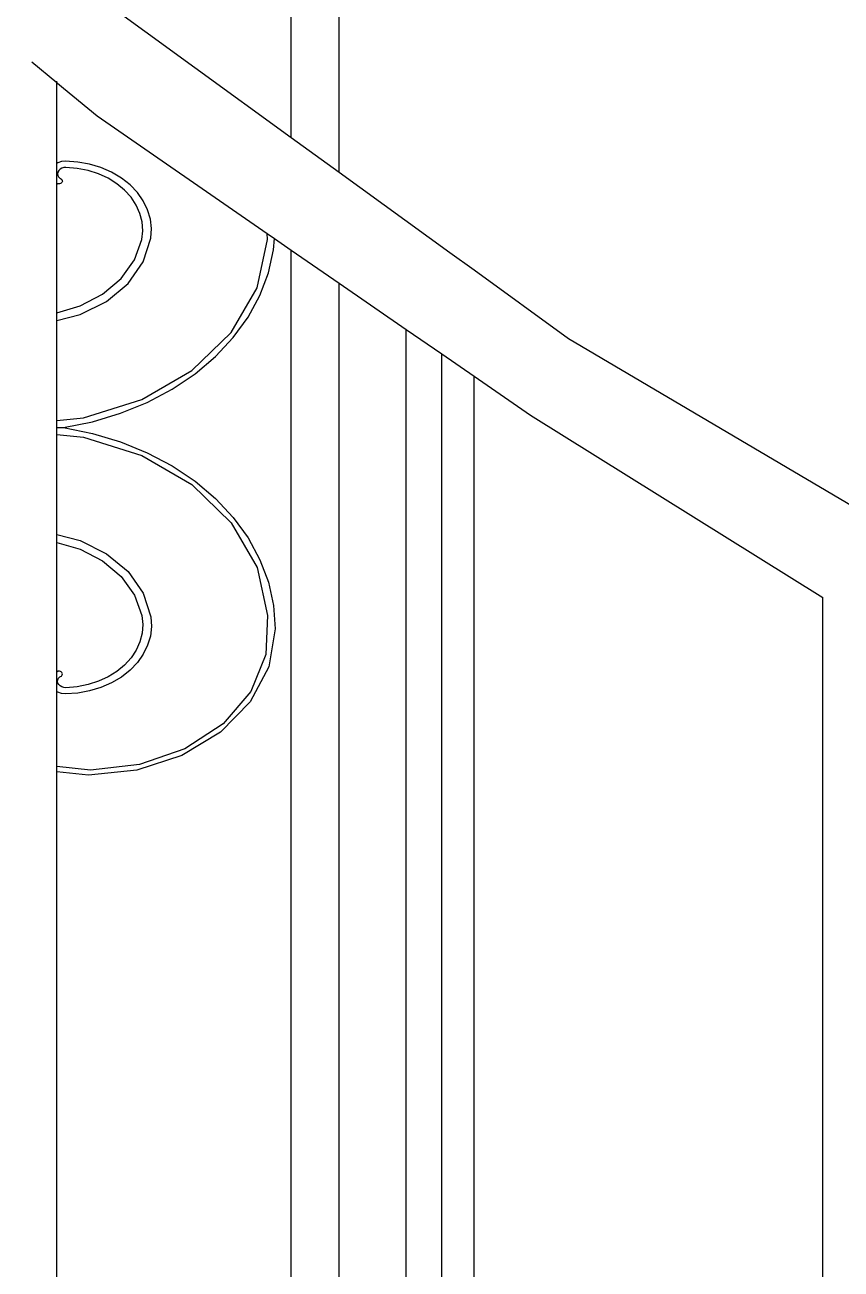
# Model space of a CAD drawing. Header units: millimetres. Extents: x 173236 to 801264, y -94969 to 615039.
# Drawn here: x 498954.7 to 499126, y -1775.9 to -1515 of the extents above; entities that cross this region are included whole.
import ezdxf

# ---------------------------------------------------------------- set-up
doc = ezdxf.new("R2010")
doc.units = ezdxf.units.MM
doc.header["$MEASUREMENT"] = 0
doc.layers.add('VOX-A-WALL-PATT', color=233, linetype='Continuous')

# ---------------------------------------------------------------- blocks, each defined once
blk = doc.blocks.new('STAIRCASE')
at = {"layer": 'VOX-A-WALL-PATT'}
for p, q in [((499010.65, -1538.59), (499010.65, -1123.9)), ((499020.73, -1545.89), (499020.73, -1123.9)), ((498954.74, -1498.03), (499010.65, -1538.59)), ((498956.19, -1522.75), (498961.44, -1527.11)), ((498961.44, -1527.11), (498961.44, -1526.78)), ((498961.44, -1527.11), (498961.61, -1527.25)), ((498961.44, -1527.26), (498961.44, -1527.11)), ((498961.61, -1527.25), (498961.44, -1527.26)), ((498961.44, -1528.4), (498961.44, -1527.26)), ((498961.44, -1544.05), (498961.44, -1528.4)), ((498961.61, -1527.25), (498962.82, -1528.25)), ((498962.82, -1528.25), (498969.89, -1534.11)), ((498969.89, -1534.11), (499005.62, -1558.75)), ((499010.65, -1538.59), (499020.73, -1545.89)), ((498961.64, -1543.93), (498961.44, -1544.05)), ((498961.44, -1548.23), (498961.44, -1544.05)), ((498962.42, -1543.68), (498961.64, -1543.93)), ((498963.27, -1543.59), (498962.42, -1543.68)), ((498965.82, -1543.77), (498963.27, -1543.59)), ((498968.32, -1544.22), (498965.82, -1543.77)), ((498970.71, -1544.94), (498968.32, -1544.22)), ((498961.65, -1545.86), (498961.58, -1546.21)), ((498961.58, -1546.21), (498961.63, -1546.56)), ((498961.63, -1546.56), (498961.79, -1546.89)), ((498961.84, -1545.53), (498961.65, -1545.86)), ((498961.79, -1546.89), (498962.05, -1547.18)), ((498962.13, -1545.26), (498961.84, -1545.53)), ((498962.05, -1547.18), (498962.24, -1547.24)), ((498962.5, -1545.05), (498962.13, -1545.26)), ((498962.24, -1547.24), (498962.4, -1547.34)), ((498962.4, -1547.34), (498962.52, -1547.46)), ((498962.92, -1544.92), (498962.5, -1545.05)), ((498963.37, -1544.89), (498962.92, -1544.92)), ((498965.71, -1545.09), (498963.37, -1544.89)), ((498967.99, -1545.54), (498965.71, -1545.09)), ((498970.17, -1546.24), (498967.99, -1545.54)), ((498972.2, -1547.17), (498970.17, -1546.24)), ((498972.95, -1545.92), (498970.71, -1544.94)), ((498974.04, -1548.32), (498972.2, -1547.17)), ((498975, -1547.13), (498972.95, -1545.92)), ((498976.81, -1548.55), (498975, -1547.13)), ((499020.73, -1545.89), (499043.94, -1562.73)), ((498961.44, -1548.23), (498961.64, -1548.35)), ((498961.44, -1575.36), (498961.44, -1548.23)), ((498961.84, -1548.37), (498961.64, -1548.35)), ((498962.04, -1548.35), (498961.84, -1548.37)), ((498962.23, -1548.29), (498962.04, -1548.35)), ((498962.39, -1548.19), (498962.23, -1548.29)), ((498962.51, -1548.07), (498962.39, -1548.19)), ((498962.59, -1547.92), (498962.51, -1548.07)), ((498962.52, -1547.46), (498962.6, -1547.61)), ((498962.62, -1547.77), (498962.59, -1547.92)), ((498962.6, -1547.61), (498962.62, -1547.77)), ((498975.66, -1549.65), (498974.04, -1548.32)), ((498977.03, -1551.15), (498975.66, -1549.65)), ((498978.35, -1550.15), (498976.81, -1548.55)), ((498978.11, -1552.79), (498977.03, -1551.15)), ((498979.59, -1551.91), (498978.35, -1550.15)), ((498980.51, -1553.78), (498979.59, -1551.91)), ((498978.88, -1554.53), (498978.11, -1552.79)), ((498979.34, -1556.33), (498978.88, -1554.53)), ((498981.08, -1555.74), (498980.51, -1553.78)), ((498979.47, -1558.17), (498979.34, -1556.33)), ((498981.3, -1557.73), (498981.08, -1555.74)), ((498981.17, -1559.74), (498981.3, -1557.73)), ((498977.72, -1564.3), (498979.26, -1560)), ((498979.26, -1560), (498979.47, -1558.17)), ((498979.55, -1564.72), (498981.17, -1559.74)), ((499003.46, -1570.13), (499005.67, -1560)), ((499005.67, -1560), (499005.62, -1558.75)), ((499005.62, -1558.75), (499007.1, -1559.77)), ((499006.92, -1562.15), (499007.1, -1559.77)), ((499007.1, -1559.77), (499010.65, -1562.22)), ((499005.84, -1567.01), (499006.92, -1562.15)), ((499010.65, -1784.7), (499010.65, -1562.22)), ((499010.65, -1562.22), (499020.73, -1569.17)), ((499043.94, -1562.73), (499049.01, -1566.41)), ((498974.93, -1568.19), (498977.72, -1564.3)), ((498976.39, -1569.24), (498979.55, -1564.72)), ((498971.06, -1571.47), (498974.93, -1568.19)), ((499004.05, -1571.75), (499005.84, -1567.01)), ((499049.01, -1566.41), (499068.83, -1580.79)), ((498971.9, -1573), (498976.39, -1569.24)), ((498998.06, -1579.49), (499003.46, -1570.13)), ((499020.73, -1784.67), (499020.73, -1569.17)), ((499020.73, -1569.17), (499034.78, -1578.86)), ((498966.31, -1573.95), (498971.06, -1571.47)), ((498966.35, -1575.76), (498971.9, -1573)), ((499001.58, -1576.29), (499004.05, -1571.75)), ((498961.44, -1575.36), (498966.31, -1573.95)), ((498961.44, -1577.01), (498961.44, -1575.36)), ((498961.44, -1577.01), (498966.35, -1575.76)), ((498961.44, -1597.99), (498961.44, -1577.01)), ((498998.46, -1580.58), (499001.58, -1576.29)), ((498989.81, -1587.48), (498998.06, -1579.49)), ((498994.74, -1584.57), (498998.46, -1580.58)), ((499034.78, -1578.86), (499042.26, -1584.02)), ((499034.78, -1793.06), (499034.78, -1578.86)), ((499068.83, -1580.79), (499129.88, -1616.8)), ((498990.45, -1588.19), (498994.74, -1584.57)), ((499042.26, -1805.73), (499042.26, -1584.02)), ((499042.26, -1584.02), (499049.01, -1588.67)), ((498979.26, -1593.59), (498989.81, -1587.48)), ((498985.66, -1591.41), (498990.45, -1588.19)), ((499049.01, -1790.34), (499049.01, -1588.67)), ((499049.01, -1588.67), (499060.88, -1596.85)), ((498980.43, -1594.18), (498985.66, -1591.41)), ((498967.07, -1597.42), (498979.26, -1593.59)), ((498974.83, -1596.46), (498980.43, -1594.18)), ((498968.94, -1598.23), (498974.83, -1596.46)), ((499060.88, -1596.85), (499122.2, -1635.1)), ((498961.44, -1597.99), (498967.07, -1597.42)), ((498961.44, -1599.45), (498961.44, -1597.99)), ((498961.44, -1599.45), (498962.82, -1599.45)), ((498961.44, -1600.91), (498961.44, -1599.45)), ((498962.82, -1599.45), (498968.94, -1598.23)), ((498962.82, -1599.45), (498968.94, -1600.68)), ((498961.44, -1600.91), (498967.07, -1601.48)), ((498961.44, -1621.89), (498961.44, -1600.91)), ((498967.07, -1601.48), (498979.26, -1605.31)), ((498968.94, -1600.68), (498974.83, -1602.44)), ((498974.83, -1602.44), (498980.43, -1604.72)), ((498980.43, -1604.72), (498985.66, -1607.49)), ((498979.26, -1605.31), (498989.81, -1611.42)), ((498985.66, -1607.49), (498990.45, -1610.71)), ((498989.81, -1611.42), (498998.06, -1619.41)), ((498990.45, -1610.71), (498994.74, -1614.33)), ((498994.74, -1614.33), (498998.46, -1618.32)), ((498998.06, -1619.41), (499003.46, -1628.77)), ((498998.46, -1618.32), (499001.58, -1622.61)), ((498961.44, -1621.89), (498966.35, -1623.14)), ((498961.44, -1623.55), (498961.44, -1621.89)), ((499001.58, -1622.61), (499004.05, -1627.16)), ((498961.44, -1623.55), (498966.31, -1624.95)), ((498961.44, -1650.67), (498961.44, -1623.55)), ((498966.31, -1624.95), (498971.06, -1627.43)), ((498966.35, -1623.14), (498971.9, -1625.91)), ((498971.06, -1627.43), (498974.93, -1630.71)), ((498971.9, -1625.91), (498976.39, -1629.66)), ((499004.05, -1627.16), (499005.84, -1631.89)), ((498974.93, -1630.71), (498977.72, -1634.6)), ((498976.39, -1629.66), (498979.55, -1634.18)), ((499003.46, -1628.77), (499005.67, -1638.9)), ((499005.84, -1631.89), (499006.92, -1636.75)), ((498977.72, -1634.6), (498979.26, -1638.9)), ((498979.55, -1634.18), (498981.17, -1639.16)), ((499122.2, -1859.75), (499122.2, -1635.1)), ((499006.92, -1636.75), (499007.28, -1641.68)), ((498979.26, -1638.9), (498979.47, -1640.73)), ((498979.47, -1640.73), (498979.34, -1642.57)), ((498981.3, -1641.17), (498981.08, -1643.17)), ((498981.17, -1639.16), (498981.3, -1641.17)), ((499005.67, -1638.9), (499005.34, -1647.05)), ((498979.34, -1642.57), (498978.88, -1644.37)), ((498981.08, -1643.17), (498980.51, -1645.12)), ((499007.28, -1641.68), (499005.95, -1649.61)), ((498978.11, -1646.11), (498977.03, -1647.75)), ((498978.88, -1644.37), (498978.11, -1646.11)), ((498980.51, -1645.12), (498979.59, -1646.99)), ((498977.03, -1647.75), (498975.66, -1649.25)), ((498978.35, -1648.75), (498976.81, -1650.35)), ((498979.59, -1646.99), (498978.35, -1648.75)), ((499005.34, -1647.05), (499002.14, -1654.81)), ((498961.44, -1650.67), (498961.64, -1650.56)), ((498961.44, -1654.86), (498961.44, -1650.67)), ((498961.84, -1650.53), (498961.64, -1650.56)), ((498962.04, -1650.55), (498961.84, -1650.53)), ((498962.23, -1650.61), (498962.04, -1650.55)), ((498962.05, -1651.72), (498962.24, -1651.66)), ((498962.39, -1650.71), (498962.23, -1650.61)), ((498962.24, -1651.66), (498962.4, -1651.56)), ((498962.51, -1650.83), (498962.39, -1650.71)), ((498962.4, -1651.56), (498962.52, -1651.44)), ((498962.59, -1650.98), (498962.51, -1650.83)), ((498962.52, -1651.44), (498962.6, -1651.29)), ((498962.62, -1651.13), (498962.59, -1650.98)), ((498962.6, -1651.29), (498962.62, -1651.13)), ((498974.04, -1650.58), (498972.2, -1651.73)), ((498975.66, -1649.25), (498974.04, -1650.58)), ((498976.81, -1650.35), (498975, -1651.77)), ((499005.95, -1649.61), (499002.03, -1657)), ((498961.58, -1652.7), (498961.63, -1652.34)), ((498961.65, -1653.05), (498961.58, -1652.7)), ((498961.63, -1652.34), (498961.79, -1652.01)), ((498961.84, -1653.37), (498961.65, -1653.05)), ((498961.79, -1652.01), (498962.05, -1651.72)), ((498962.13, -1653.64), (498961.84, -1653.37)), ((498962.5, -1653.85), (498962.13, -1653.64)), ((498962.92, -1653.98), (498962.5, -1653.85)), ((498963.37, -1654.01), (498962.92, -1653.98)), ((498965.71, -1653.81), (498963.37, -1654.01)), ((498967.99, -1653.36), (498965.71, -1653.81)), ((498970.17, -1652.66), (498967.99, -1653.36)), ((498970.71, -1653.96), (498968.32, -1654.68)), ((498972.2, -1651.73), (498970.17, -1652.66)), ((498972.95, -1652.98), (498970.71, -1653.96)), ((498975, -1651.77), (498972.95, -1652.98)), ((498961.64, -1654.97), (498961.44, -1654.86)), ((498961.44, -1670.5), (498961.44, -1654.86)), ((498962.42, -1655.23), (498961.64, -1654.97)), ((498963.27, -1655.31), (498962.42, -1655.23)), ((498965.82, -1655.14), (498963.27, -1655.31)), ((498968.32, -1654.68), (498965.82, -1655.14)), ((499002.14, -1654.81), (498996.32, -1661.57)), ((499002.03, -1657), (498995.8, -1663.35)), ((498996.32, -1661.57), (498988.34, -1666.82)), ((498995.8, -1663.35), (498987.69, -1668.22)), ((498988.34, -1666.82), (498978.82, -1670.14)), ((498987.69, -1668.22), (498978.24, -1671.28)), ((498968.5, -1671.28), (498961.44, -1670.5)), ((498961.44, -1671.64), (498961.44, -1670.5)), ((498968.1, -1672.32), (498961.44, -1671.64)), ((498961.44, -1820), (498961.44, -1671.64)), ((498978.24, -1671.28), (498968.1, -1672.32)), ((498978.82, -1670.14), (498968.5, -1671.28))]:
    blk.add_line(p, q, dxfattribs=at)

msp = doc.modelspace()

# ---------------------------------------------------------------- block references
msp.add_blockref('STAIRCASE', (0, 0))

doc.saveas('drawing.dxf')
